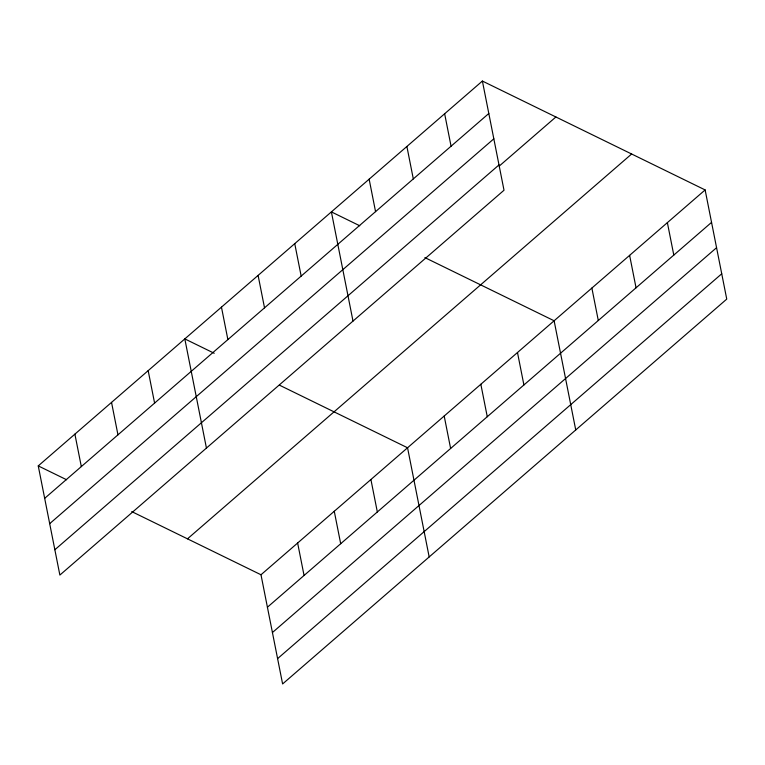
<?xml version="1.0" encoding="UTF-8"?>
<svg xmlns="http://www.w3.org/2000/svg" width="765" height="765" viewBox="0 0 765 765"><rect width="100%" height="100%" fill="white"/><g stroke="black" fill="none" stroke-linecap="round" stroke-linejoin="round"><path stroke-width="1.15" d="M482.39 81.052L504.011 190.236L59.871 575.07L38.25 465.895L482.39 81.052L705.129 189.93L726.75 299.105L282.61 683.948L260.989 574.764L131.743 511.594M44.676 498.34L488.816 113.497M49.687 523.662L493.836 138.819M54.851 549.748L499 164.915M499.268 166.053L555.897 116.978M187.482 538.837L631.632 154.004M260.989 574.764L705.129 189.93M267.415 607.219L711.555 222.376M272.426 632.54L716.566 247.697M277.59 658.627L721.739 273.784M359.741 225.761L331.388 211.895L353 321.08M424.871 257.595L554.118 320.774L575.739 429.949M214.219 353.267L184.814 338.895L206.435 448.07M279.359 385.111L407.554 447.774L429.175 556.949M38.25 465.895L66.603 479.751M667.376 222.644L673.802 255.089M629.624 255.347L636.05 287.803M591.871 288.061L598.297 320.506M517.484 352.522L523.91 384.967M444.647 113.765L451.063 146.211M480.841 384.269L487.267 416.724M406.894 146.478L413.31 178.924M444.197 416.026L450.623 448.472M369.141 179.182L375.558 211.637M370.91 479.521L377.336 511.967M294.745 243.643L301.171 276.098M334.267 511.269L340.693 543.714M258.101 275.4L264.527 307.846M297.633 543.016L304.059 575.462M221.458 307.147L227.884 339.593M148.171 370.643L154.597 403.088M111.537 402.39L117.963 434.836M74.894 434.138L81.32 466.593"/></g></svg>
